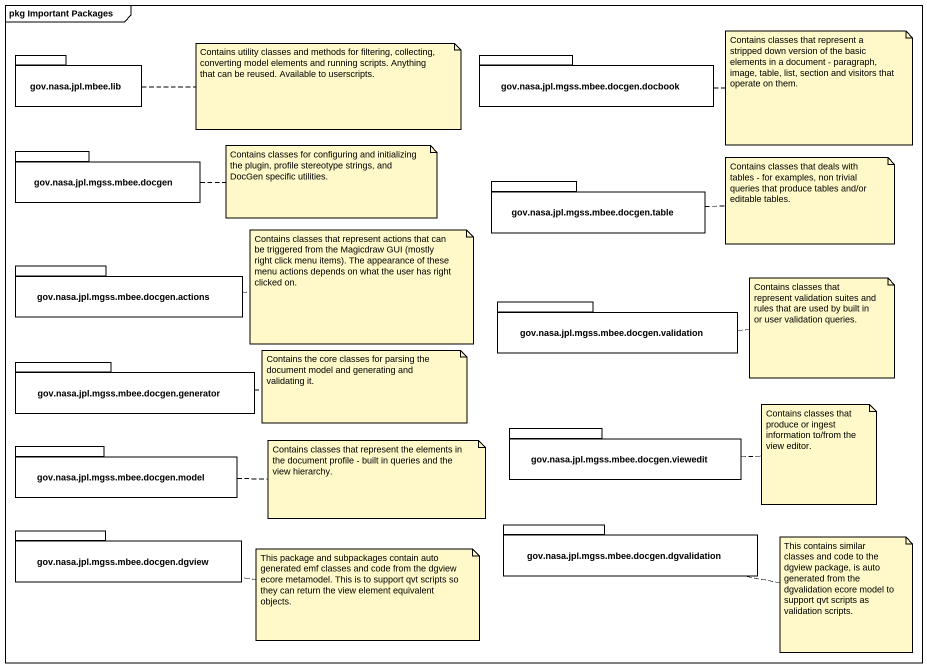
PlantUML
@startuml
mainframe pkg Important Packages
package "gov.nasa.jpl.mbee.lib" as gov_nasa_jpl_mbee_lib {
}
package "gov.nasa.jpl.mgss.mbee.docgen.docbook" as gov_nasa_jpl_mgss_mbee {
}
package "gov.nasa.jpl.mgss.mbee.docgen" as gov_nasa_jpl_mgss_mbee_2 {
}
package "gov.nasa.jpl.mgss.mbee.docgen.table" as gov_nasa_jpl_mgss_mbee_3 {
}
package "gov.nasa.jpl.mgss.mbee.docgen.actions" as gov_nasa_jpl_mgss_mbee_4 {
}
package "gov.nasa.jpl.mgss.mbee.docgen.validation" as gov_nasa_jpl_mgss_mbee_5 {
}
package "gov.nasa.jpl.mgss.mbee.docgen.generator" as gov_nasa_jpl_mgss_mbee_6 {
}
package "gov.nasa.jpl.mgss.mbee.docgen.model" as gov_nasa_jpl_mgss_mbee_7 {
}
package "gov.nasa.jpl.mgss.mbee.docgen.viewedit" as gov_nasa_jpl_mgss_mbee_8 {
}
package "gov.nasa.jpl.mgss.mbee.docgen.dgview" as gov_nasa_jpl_mgss_mbee_9 {
}
package "gov.nasa.jpl.mgss.mbee.docgen.dgvalidation" as gov_nasa_jpl_mgss_mbee_10 {
}
note right of gov_nasa_jpl_mgss_mbee : Contains classes that represent a stripped down version of the basic elements in a document - paragraph, image, table, list, section and visitors that operate on them.
note right of gov_nasa_jpl_mbee_lib : Contains utility classes and methods for filtering, collecting, converting model elements and running scripts. Anything that can be reused. Available to userscripts.
note right of gov_nasa_jpl_mgss_mbee_2 : Contains classes for configuring and initializing the plugin, profile stereotype strings, and DocGen specific utilities.
note right of gov_nasa_jpl_mgss_mbee_3 : Contains classes that deals with tables - for examples, non trivial queries that produce tables and/or editable tables.
note right of gov_nasa_jpl_mgss_mbee_4 : Contains classes that represent actions that can be triggered from the Magicdraw GUI (mostly right click menu items). The appearance of these menu actions depends on what the user has right clicked on.
note right of gov_nasa_jpl_mgss_mbee_5 : Contains classes that represent validation suites and rules that are used by built in or user validation queries.
note right of gov_nasa_jpl_mgss_mbee_6 : Contains the core classes for parsing the document model and generating and validating it.
note right of gov_nasa_jpl_mgss_mbee_8 : Contains classes that produce or ingest information to/from the view editor.
note right of gov_nasa_jpl_mgss_mbee_7 : Contains classes that represent the elements in the document profile - built in queries and the view hierarchy.
note right of gov_nasa_jpl_mgss_mbee_9 : This package and subpackages contain auto generated emf classes and code from the dgview ecore metamodel. This is to support qvt scripts so they can return the view element equivalent objects.
note right of gov_nasa_jpl_mgss_mbee_10 : This contains similar classes and code to the dgview package, is auto generated from the dgvalidation ecore model to support qvt scripts as validation scripts.
@enduml
